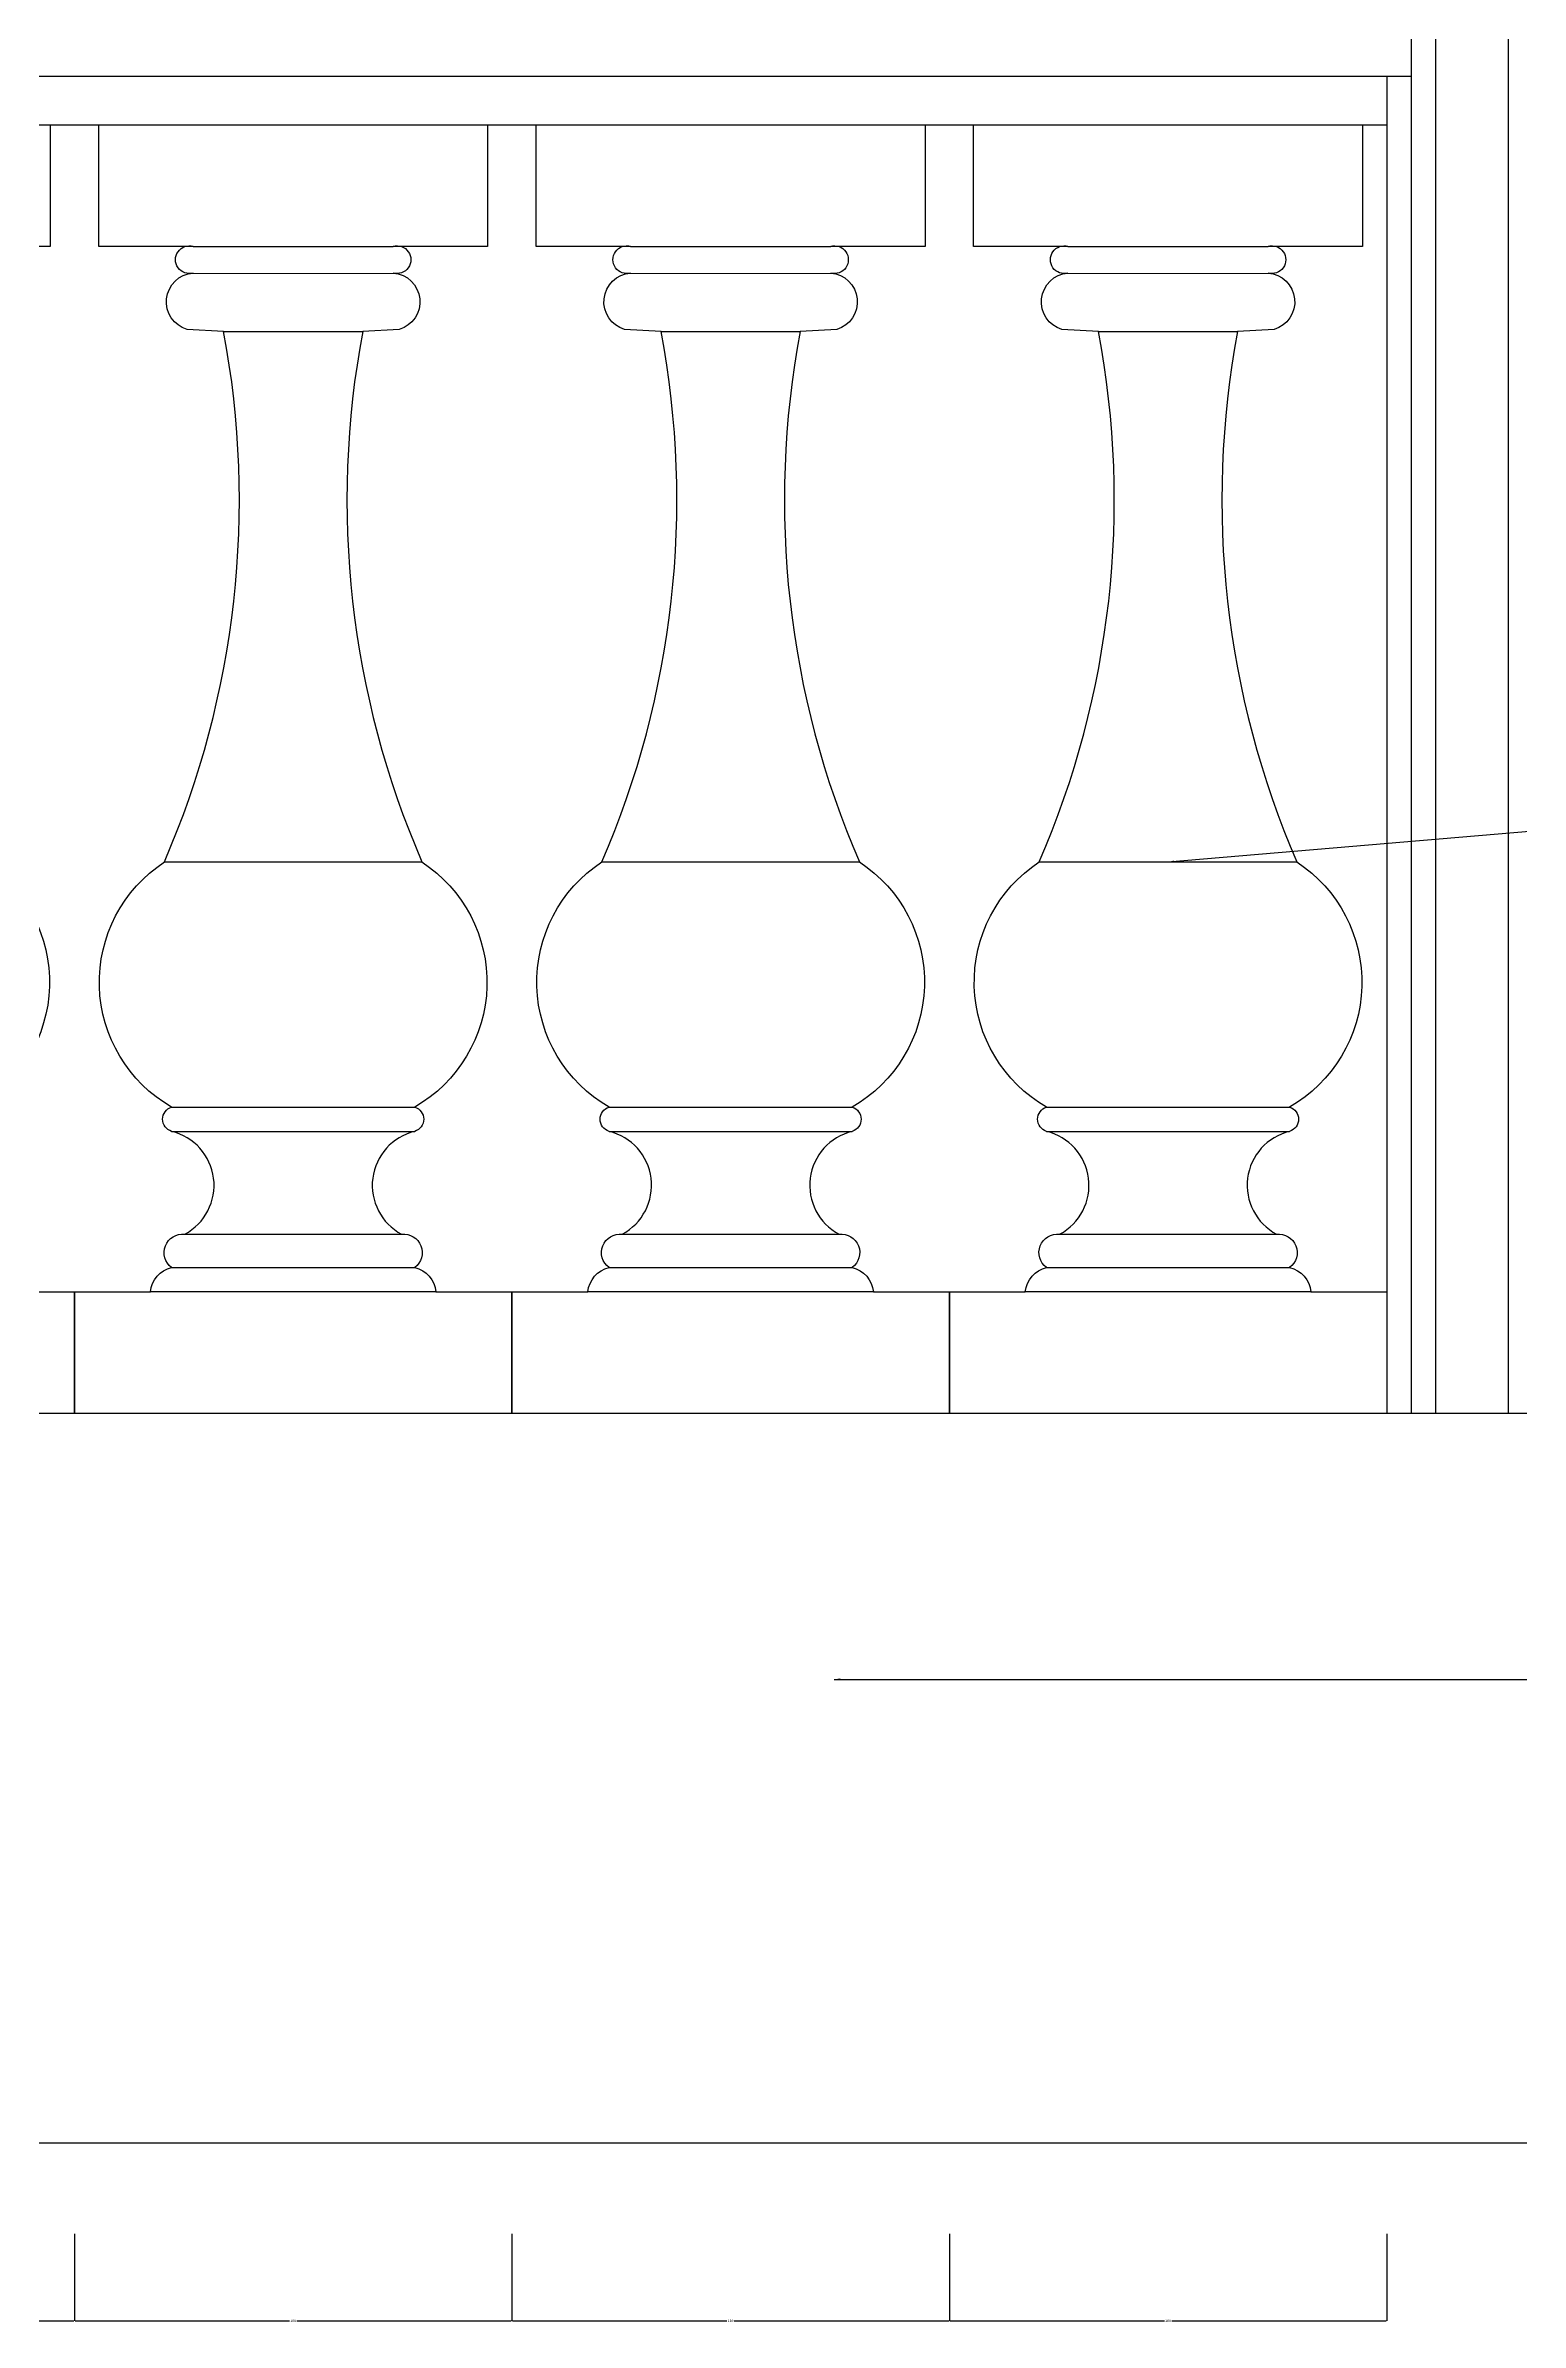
# Model space of a CAD drawing. Header units: metres. Extents: x 186 to 5383, y 145 to 6983.
# Drawn here: x 1782 to 2389, y 3482 to 4418 of the extents above; entities that cross this region are included whole.
import ezdxf

# ---------------------------------------------------------------- set-up
doc = ezdxf.new("R2010")
doc.units = ezdxf.units.M
for name, color, linetype in [('2', 2, 'Continuous'), ('3', 3, 'Continuous'), ('4', 4, 'Continuous'), ('7', 7, 'Continuous'), ('DIM', 3, 'Continuous')]:
    doc.layers.add(name, color=color, linetype=linetype)
doc.dimstyles.get("Standard").update_dxf_attribs({"dimtxt": 2.5, "dimasz": 2.5, "dimexe": 1.25, "dimexo": 0.625, "dimtad": 1, "dimcen": 2.5, "dimazin": 3, "dimtfac": 1, "dimtmove": 0, "dimatfit": 3})

# ---------------------------------------------------------------- blocks, each defined once
blk = doc.blocks.new('*D59')
for p, q in [((1974.14, 3518.15), (1974.14, 3482.41)), ((2154.14, 3518.15), (2154.14, 3482.41)), ((1974.39, 3482.41), (2062.64, 3482.41)), ((2065.64, 3482.41), (2153.89, 3482.41))]:
    blk.add_line(p, q)
at = {"layer": 'Defpoints'}
for p in [(1974.14, 3518.15), (2154.14, 3518.15), (1974.14, 3482.41)]:
    blk.add_point(p, dxfattribs=at)
at = {"layer": 'DIM', "insert": (2064.14, 3482.41), "char_height": 1, "attachment_point": 5}
blk.add_mtext('180', dxfattribs=at)
blk = doc.blocks.new('*D62')
for p, q in [((1614.14, 3518.15), (1614.14, 3482.41)), ((1794.14, 3518.15), (1794.14, 3482.41)), ((1614.39, 3482.41), (1702.64, 3482.41)), ((1705.64, 3482.41), (1793.89, 3482.41))]:
    blk.add_line(p, q)
at = {"layer": 'Defpoints'}
for p in [(1614.14, 3518.15), (1794.14, 3518.15), (1614.14, 3482.41)]:
    blk.add_point(p, dxfattribs=at)
at = {"layer": 'DIM', "insert": (1704.14, 3482.41), "char_height": 1, "attachment_point": 5}
blk.add_mtext('180', dxfattribs=at)
blk = doc.blocks.new('*D63')
for p, q in [((1794.14, 3518.15), (1794.14, 3482.41)), ((1974.14, 3518.15), (1974.14, 3482.41)), ((1794.39, 3482.41), (1882.64, 3482.41)), ((1885.64, 3482.41), (1973.89, 3482.41))]:
    blk.add_line(p, q)
at = {"layer": 'Defpoints'}
for p in [(1794.14, 3518.15), (1974.14, 3518.15), (1794.14, 3482.41)]:
    blk.add_point(p, dxfattribs=at)
at = {"layer": 'DIM', "insert": (1884.14, 3482.41), "char_height": 1, "attachment_point": 5}
blk.add_mtext('180', dxfattribs=at)
blk = doc.blocks.new('*D64')
for p, q in [((2154.14, 3518.15), (2154.14, 3482.41)), ((2334.14, 3518.15), (2334.14, 3482.41)), ((2154.39, 3482.41), (2242.64, 3482.41)), ((2245.64, 3482.41), (2333.89, 3482.41))]:
    blk.add_line(p, q)
at = {"layer": 'Defpoints'}
for p in [(2154.14, 3518.15), (2334.14, 3518.15), (2154.14, 3482.41)]:
    blk.add_point(p, dxfattribs=at)
at = {"layer": 'DIM', "insert": (2244.14, 3482.41), "char_height": 1, "attachment_point": 5}
blk.add_mtext('180', dxfattribs=at)

msp = doc.modelspace()

# ---------------------------------------------------------------- linework, layer by layer
at = {"layer": '2'}
msp.add_line((668.72, 3555.62), (2969.56, 3555.62), dxfattribs=at)
at = {"layer": '3'}
for p, q in [((2344.14, 4455.62), (2344.14, 4405.62)), ((1842.95, 4335.62), (1925.33, 4335.62)), ((2022.95, 4335.62), (2105.33, 4335.62)), ((2202.95, 4335.62), (2285.33, 4335.62)), ((1842.95, 4324.66), (1926.76, 4324.45)), ((2022.95, 4324.66), (2106.76, 4324.45)), ((2202.95, 4324.66), (2286.76, 4324.45)), ((1855.53, 4300.59), (1912.75, 4300.59)), ((2035.53, 4300.59), (2092.75, 4300.59)), ((2215.53, 4300.59), (2272.75, 4300.59)), ((1831.14, 4082.43), (1937.14, 4082.43)), ((2011.14, 4082.43), (2117.14, 4082.43)), ((2191.14, 4082.43), (2297.14, 4082.43)), ((1834.14, 3981.62), (1934.14, 3981.62)), ((2014.14, 3981.62), (2114.14, 3981.62)), ((2194.14, 3981.62), (2294.14, 3981.62)), ((1834.14, 3971.62), (1934.14, 3971.62)), ((2014.14, 3971.62), (2114.14, 3971.62)), ((2194.14, 3971.62), (2294.14, 3971.62)), ((1839.52, 3929.35), (1928.76, 3929.35)), ((2019.52, 3929.35), (2108.76, 3929.35)), ((2199.52, 3929.35), (2288.76, 3929.35)), ((1834.14, 3915.62), (1934.14, 3915.62)), ((2014.14, 3915.62), (2114.14, 3915.62)), ((2194.14, 3915.62), (2294.14, 3915.62)), ((1942.9, 3905.62), (1825.38, 3905.62)), ((2122.9, 3905.62), (2005.38, 3905.62)), ((2302.9, 3905.62), (2185.38, 3905.62))]:
    msp.add_line(p, q, dxfattribs=at)
for points in [[(1876.2, 6145.62), (2384.14, 6145.62), (2384.14, 3855.62)], [(1871.97, 6115.62), (2354.14, 6115.62), (2354.14, 3855.62)], [(2344.14, 4405.62), (2344.14, 3855.62)]]:
    msp.add_lwpolyline(points, dxfattribs=at)
at = {"layer": '4'}
msp.add_line((1244.14, 4405.62), (2344.14, 4405.62), dxfattribs=at)
for points in [[(1877.62, 6155.62), (2394.14, 6155.62), (2394.14, 3855.62), (1194.14, 3855.62), (1194.14, 6155.62), (1710.66, 6155.62)], [(2334.14, 4405.62), (2334.14, 3855.62)]]:
    msp.add_lwpolyline(points, dxfattribs=at)
at = {"layer": '7'}
msp.add_line((1254.14, 4385.62), (2334.14, 4385.62), dxfattribs=at)
for points in [[(1704.14, 4385.62), (1784.14, 4385.62), (1784.14, 4335.62), (1745.33, 4335.62, -1.32)], [(1757.14, 4082.43, -0.56), (1754.14, 3981.62, -0.74)]]:
    msp.add_lwpolyline(points, format="xyb", dxfattribs=at)
for points in [[(1884.14, 3855.62), (1794.14, 3855.62), (1794.14, 3905.62), (1825.38, 3905.62, -0.32), (1834.14, 3915.62, -0.77), (1839.52, 3929.35, 0.69), (1834.14, 3971.62, -0.74), (1834.14, 3981.62, -0.56), (1831.14, 4082.43, 0.15), (1855.53, 4300.59), (1840.48, 4301.42, -0.83), (1842.95, 4324.66, -1.32), (1842.95, 4335.62), (1804.14, 4335.62), (1804.14, 4385.62), (1884.14, 4385.62), (1964.14, 4385.62), (1964.14, 4335.62), (1925.33, 4335.62, -1.32), (1925.33, 4324.66, -0.83), (1927.8, 4301.42), (1912.75, 4300.59, 0.15), (1937.14, 4082.43, -0.56), (1934.14, 3981.62, -0.74), (1934.14, 3971.62, 0.69), (1928.76, 3929.35, -0.77), (1934.14, 3915.62, -0.32), (1942.9, 3905.62), (1974.14, 3905.62), (1974.14, 3855.62)], [(2064.14, 3855.62), (1974.14, 3855.62), (1974.14, 3905.62), (2005.38, 3905.62, -0.32), (2014.14, 3915.62, -0.77), (2019.52, 3929.35, 0.69), (2014.14, 3971.62, -0.74), (2014.14, 3981.62, -0.56), (2011.14, 4082.43, 0.15), (2035.53, 4300.59), (2020.48, 4301.42, -0.83), (2022.95, 4324.66, -1.32), (2022.95, 4335.62), (1984.14, 4335.62), (1984.14, 4385.62), (2064.14, 4385.62), (2144.14, 4385.62), (2144.14, 4335.62), (2105.33, 4335.62, -1.32), (2105.33, 4324.66, -0.83), (2107.8, 4301.42), (2092.75, 4300.59, 0.15), (2117.14, 4082.43, -0.56), (2114.14, 3981.62, -0.74), (2114.14, 3971.62, 0.69), (2108.76, 3929.35, -0.77), (2114.14, 3915.62, -0.32), (2122.9, 3905.62), (2154.14, 3905.62), (2154.14, 3855.62)], [(2244.14, 3855.62), (2154.14, 3855.62), (2154.14, 3905.62), (2185.38, 3905.62, -0.32), (2194.14, 3915.62, -0.77), (2199.52, 3929.35, 0.69), (2194.14, 3971.62, -0.74), (2194.14, 3981.62, -0.56), (2191.14, 4082.43, 0.15), (2215.53, 4300.59), (2200.48, 4301.42, -0.83), (2202.95, 4324.66, -1.32), (2202.95, 4335.62), (2164.14, 4335.62), (2164.14, 4385.62), (2244.14, 4385.62), (2324.14, 4385.62), (2324.14, 4335.62), (2285.33, 4335.62, -1.32), (2285.33, 4324.66, -0.83), (2287.8, 4301.42), (2272.75, 4300.59, 0.15), (2297.14, 4082.43, -0.56), (2294.14, 3981.62, -0.74), (2294.14, 3971.62, 0.69), (2288.76, 3929.35, -0.77), (2294.14, 3915.62, -0.32), (2302.9, 3905.62), (2334.14, 3905.62), (2334.14, 3855.62)]]:
    msp.add_lwpolyline(points, format="xyb", close=True, dxfattribs=at)
msp.add_lwpolyline([(1762.9, 3905.62), (1794.14, 3905.62), (1794.14, 3855.62), (1704.14, 3855.62)], dxfattribs=at)

# ---------------------------------------------------------------- dimensions: what is measured, and where the dimension line sits
at = {"layer": 'DIM'}
for base, p1, p2, picture, middle in [((1614.14, 3482.41), (1614.14, 3518.15), (1794.14, 3518.15), '*D62', (1704.14, 3482.41)), ((1794.14, 3482.41), (1794.14, 3518.15), (1974.14, 3518.15), '*D63', (1884.14, 3482.41)), ((1974.14, 3482.41), (1974.14, 3518.15), (2154.14, 3518.15), '*D59', (2064.14, 3482.41)), ((2154.14, 3482.41), (2154.14, 3518.15), (2334.14, 3518.15), '*D64', (2244.14, 3482.41))]:
    dim = msp.add_linear_dim(base=base, p1=p1, p2=p2, dimstyle='Standard', dxfattribs=at)
    dim.commit()
    dim.dimension.update_dxf_attribs({"geometry": picture, "text_midpoint": middle})

# ---------------------------------------------------------------- leaders
for points in [[(2244.14, 4082.43), (3010.1, 4147.45)], [(2106.8, 3746.25), (3093.5, 3746.25)]]:
    msp.add_leader(points, dimstyle='Standard', dxfattribs=at)

doc.saveas('drawing.dxf')
